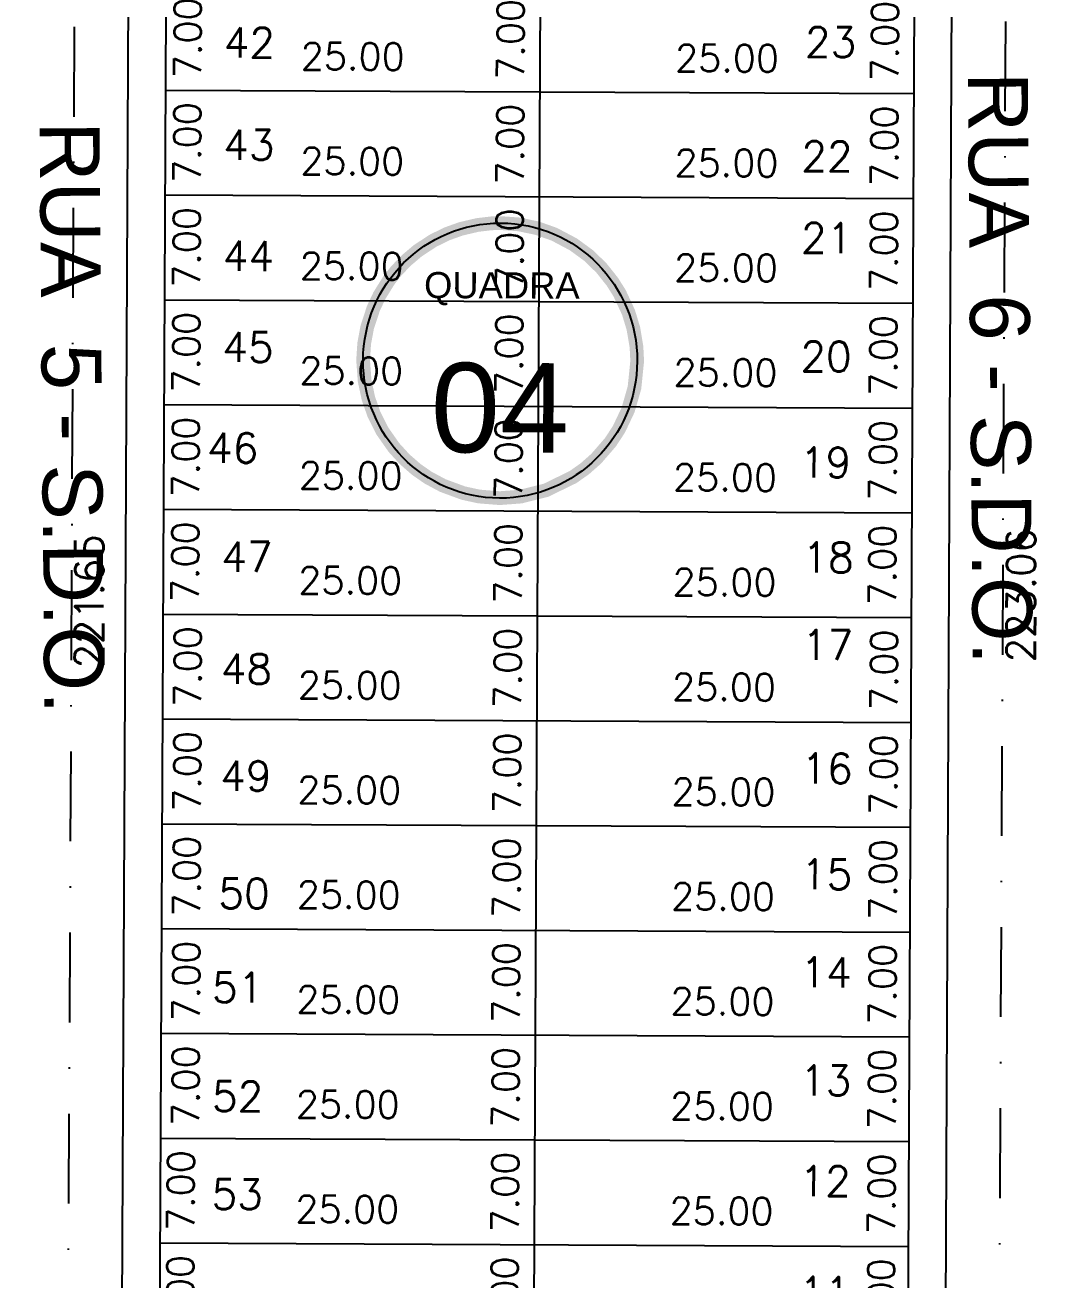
# Model space of a CAD drawing. Header units: millimetres. Extents: x -4430026 to 4783824, y 584 to 9593110.
# Drawn here: x 1871.9 to 1940, y 1789.2 to 1873.1 of the extents above; entities that cross this region are included whole.
import ezdxf
from ezdxf.enums import TextEntityAlignment as Align

# ---------------------------------------------------------------- set-up
doc = ezdxf.new("R2010")
doc.units = ezdxf.units.MM
doc.linetypes.add('DASHDOT', pattern=[1, 0.5, -0.25, 0, -0.25])
doc.linetypes.add('HIDDEN2', pattern=[0.1875, 0.125, -0.0625])
for name, color, linetype in [('Calçada', 1, 'Continuous'), ('Cota', 8, 'Continuous'), ('COTAS', 8, 'Continuous'), ('Lotes', 2, 'Continuous'), ('Nomes de Ruas', 3, 'Continuous'), ('Numero de lotes', 5, 'Continuous'), ('númeraçãoquadras', 4, 'Continuous'), ('Projeção', 8, 'HIDDEN2'), ('QUADRA', 4, 'Continuous')]:
    doc.layers.add(name, color=color, linetype=linetype)
doc.styles.add('arcad1', font='romans.shx')
doc.styles.add('ARIAL', font='arial.ttf', dxfattribs={"height": 0.25})
doc.styles.add('ROMANS', font='romans.shx')
doc.styles.add('STYLE1', font='sanss___.ttf')
doc.dimstyles.new('BOLA100', dxfattribs={"dimscale": 0, "dimtxt": 1.9, "dimasz": 0.18, "dimexe": 0.18, "dimexo": 0.063, "dimgap": 0, "dimtad": 1, "dimzin": 4, "dimdsep": 46, "dimtxsty": 'ROMANS', "dimcen": 0.09, "dimse1": 1, "dimse2": 1, "dimsd1": 1, "dimsd2": 1, "dimclrt": 256, "dimaunit": 1, "dimadec": 4, "dimazin": 0, "dimtfac": 1.2, "dimtix": 1, "dimtmove": 2, "dimatfit": 3, "dimfxl": 1, "dimtvp": 2, "dimtolj": 1, "dimtzin": 4, "dimarcsym": 0})
doc.dimstyles.get("Standard").update_dxf_attribs({"dimtxt": 0.18, "dimasz": 0.18, "dimexe": 0.18, "dimexo": 0.0625, "dimgap": 0.09, "dimtad": 0, "dimtih": 1, "dimtoh": 1, "dimdec": 4, "dimzin": 0, "dimdsep": 46, "dimtxsty": 'Standard', "dimcen": 0.09, "dimadec": 0, "dimazin": 0, "dimtfac": 1, "dimtdec": 4, "dimtofl": 0, "dimtmove": 0, "dimatfit": 3, "dimfxl": 1, "dimtolj": 1, "dimtzin": 0, "dimarcsym": 0})

# ---------------------------------------------------------------- blocks, each defined once
blk = doc.blocks.new('NUM_quadra')
at = {"color": 6, "const_width": 0.02}
blk.add_lwpolyline([(-0.0134, 0.1996), (-0.034, 0.1971), (-0.0579, 0.1914), (-0.0779, 0.1842), (-0.0981, 0.1743), (-0.1208, 0.1594), (-0.1377, 0.145), (-0.1521, 0.1299), (-0.1625, 0.1166), (-0.1764, 0.0942), (-0.1852, 0.0754), (-0.1941, 0.0483), (-0.1985, 0.0243), (-0.2, 0), (-0.1977, -0.0299), (-0.1921, -0.0556), (-0.1839, -0.0786), (-0.1713, -0.1033), (-0.1546, -0.1269), (-0.1389, -0.1439), (-0.1219, -0.1586), (-0.1046, -0.1705), (-0.0831, -0.1819), (-0.0531, -0.1928), (-0.0302, -0.1977), (0, -0.2), (0.0309, -0.1976), (0.0677, -0.1882), (0.1069, -0.169), (0.124, -0.1569), (0.1407, -0.1421), (0.1614, -0.1181), (0.1737, -0.0992), (0.187, -0.071), (0.1962, -0.0386), (0.2, 0), (0.1989, 0.0205), (0.1943, 0.0473), (0.1871, 0.0707), (0.1741, 0.0984), (0.1635, 0.1151), (0.1472, 0.1354), (0.1285, 0.1533), (0.1063, 0.1694), (0.0782, 0.1841), (0.0533, 0.1928), (0.0267, 0.1982), (0, 0.2)], close=True, dxfattribs=at)
blk.add_circle((0, 0), 0.2)
at = {"color": 3, "insert": (-0.1114, 0.1285), "char_height": 0.038, "width": 0.2663, "attachment_point": 1, "style": 'STYLE1'}
blk.add_mtext('\\fArial|b0|i0|c0|p34;QUADRA', dxfattribs=at)
at = {"color": 3, "style": 'STYLE1'}
blk.add_attdef('00', text='', height=0.13, dxfattribs=at).set_placement((0, -0.1335), align=Align.CENTER)
blk = doc.blocks.new('*D14731')
at = {"layer": 'DEFPOINTS', "color": 0}
for p in [(1881.264, 1872.389), (1906.263, 1872.271), (1906.24, 1867.298)]:
    blk.add_point(p, dxfattribs=at)
at = {"layer": 'Cota', "color": 41, "insert": (1893.757, 1870.958), "char_height": 1.8, "attachment_point": 5, "rotation": 359.72858, "style": 'ROMANS'}
blk.add_mtext('\\A1;25.00', dxfattribs=at)
blk = doc.blocks.new('*D14732')
at = {"layer": 'DEFPOINTS', "color": 0}
for p in [(1906.263, 1872.271), (1931.263, 1872.153), (1931.24, 1867.18)]:
    blk.add_point(p, dxfattribs=at)
at = {"layer": 'Cota', "color": 41, "insert": (1918.757, 1870.839), "char_height": 1.8, "attachment_point": 5, "rotation": 359.72858, "style": 'ROMANS'}
blk.add_mtext('\\A1;25.00', dxfattribs=at)
blk = doc.blocks.new('*D14733')
at = {"layer": 'DEFPOINTS', "color": 0}
for p in [(1881.231, 1865.39), (1906.23, 1865.271), (1906.207, 1860.298)]:
    blk.add_point(p, dxfattribs=at)
at = {"layer": 'Cota', "color": 41, "insert": (1893.724, 1863.958), "char_height": 1.8, "attachment_point": 5, "rotation": 359.72858, "style": 'ROMANS'}
blk.add_mtext('\\A1;25.00', dxfattribs=at)
blk = doc.blocks.new('*D14734')
at = {"layer": 'DEFPOINTS', "color": 0}
for p in [(1906.23, 1865.271), (1931.23, 1865.153), (1931.206, 1860.18)]:
    blk.add_point(p, dxfattribs=at)
at = {"layer": 'Cota', "color": 41, "insert": (1918.724, 1863.839), "char_height": 1.8, "attachment_point": 5, "rotation": 359.72858, "style": 'ROMANS'}
blk.add_mtext('\\A1;25.00', dxfattribs=at)
blk = doc.blocks.new('*D14735')
at = {"layer": 'DEFPOINTS', "color": 0}
for p in [(1881.197, 1858.39), (1906.197, 1858.271), (1906.174, 1853.299)]:
    blk.add_point(p, dxfattribs=at)
at = {"layer": 'Cota', "color": 41, "insert": (1893.691, 1856.958), "char_height": 1.8, "attachment_point": 5, "rotation": 359.72858, "style": 'ROMANS'}
blk.add_mtext('\\A1;25.00', dxfattribs=at)
blk = doc.blocks.new('*D14736')
at = {"layer": 'DEFPOINTS', "color": 0}
for p in [(1906.197, 1858.271), (1931.197, 1858.153), (1931.173, 1853.18)]:
    blk.add_point(p, dxfattribs=at)
at = {"layer": 'Cota', "color": 41, "insert": (1918.691, 1856.839), "char_height": 1.8, "attachment_point": 5, "rotation": 359.72858, "style": 'ROMANS'}
blk.add_mtext('\\A1;25.00', dxfattribs=at)
blk = doc.blocks.new('*D14737')
at = {"layer": 'DEFPOINTS', "color": 0}
for p in [(1881.164, 1851.39), (1906.164, 1851.271), (1906.14, 1846.299)]:
    blk.add_point(p, dxfattribs=at)
at = {"layer": 'Cota', "color": 41, "insert": (1893.658, 1849.958), "char_height": 1.8, "attachment_point": 5, "rotation": 359.72858, "style": 'ROMANS'}
blk.add_mtext('\\A1;25.00', dxfattribs=at)
blk = doc.blocks.new('*D14738')
at = {"layer": 'DEFPOINTS', "color": 0}
for p in [(1906.164, 1851.271), (1931.164, 1851.153), (1931.14, 1846.18)]:
    blk.add_point(p, dxfattribs=at)
at = {"layer": 'Cota', "color": 41, "insert": (1918.657, 1849.839), "char_height": 1.8, "attachment_point": 5, "rotation": 359.72858, "style": 'ROMANS'}
blk.add_mtext('\\A1;25.00', dxfattribs=at)
blk = doc.blocks.new('*D14739')
at = {"layer": 'DEFPOINTS', "color": 0}
for p in [(1881.131, 1844.39), (1906.131, 1844.271), (1906.107, 1839.299)]:
    blk.add_point(p, dxfattribs=at)
at = {"layer": 'Cota', "color": 41, "insert": (1893.624, 1842.958), "char_height": 1.8, "attachment_point": 5, "rotation": 359.72858, "style": 'ROMANS'}
blk.add_mtext('\\A1;25.00', dxfattribs=at)
blk = doc.blocks.new('*D14740')
at = {"layer": 'DEFPOINTS', "color": 0}
for p in [(1906.131, 1844.271), (1931.131, 1844.153), (1931.107, 1839.18)]:
    blk.add_point(p, dxfattribs=at)
at = {"layer": 'Cota', "color": 41, "insert": (1918.624, 1842.839), "char_height": 1.8, "attachment_point": 5, "rotation": 359.72858, "style": 'ROMANS'}
blk.add_mtext('\\A1;25.00', dxfattribs=at)
blk = doc.blocks.new('*D14741')
at = {"layer": 'DEFPOINTS', "color": 0}
for p in [(1881.098, 1837.39), (1906.098, 1837.271), (1906.074, 1832.299)]:
    blk.add_point(p, dxfattribs=at)
at = {"layer": 'Cota', "color": 41, "insert": (1893.591, 1835.958), "char_height": 1.8, "attachment_point": 5, "rotation": 359.72858, "style": 'ROMANS'}
blk.add_mtext('\\A1;25.00', dxfattribs=at)
blk = doc.blocks.new('*D14742')
at = {"layer": 'DEFPOINTS', "color": 0}
for p in [(1906.098, 1837.271), (1931.097, 1837.153), (1931.074, 1832.18)]:
    blk.add_point(p, dxfattribs=at)
at = {"layer": 'Cota', "color": 41, "insert": (1918.591, 1835.839), "char_height": 1.8, "attachment_point": 5, "rotation": 359.72858, "style": 'ROMANS'}
blk.add_mtext('\\A1;25.00', dxfattribs=at)
blk = doc.blocks.new('*D14743')
at = {"layer": 'DEFPOINTS', "color": 0}
for p in [(1881.065, 1830.39), (1906.065, 1830.271), (1906.041, 1825.299)]:
    blk.add_point(p, dxfattribs=at)
at = {"layer": 'Cota', "color": 41, "insert": (1893.558, 1828.958), "char_height": 1.8, "attachment_point": 5, "rotation": 359.72858, "style": 'ROMANS'}
blk.add_mtext('\\A1;25.00', dxfattribs=at)
blk = doc.blocks.new('*D14744')
at = {"layer": 'DEFPOINTS', "color": 0}
for p in [(1906.065, 1830.271), (1931.064, 1830.153), (1931.041, 1825.18)]:
    blk.add_point(p, dxfattribs=at)
at = {"layer": 'Cota', "color": 41, "insert": (1918.558, 1828.84), "char_height": 1.8, "attachment_point": 5, "rotation": 359.72858, "style": 'ROMANS'}
blk.add_mtext('\\A1;25.00', dxfattribs=at)
blk = doc.blocks.new('*D10892')
at = {"layer": 'DEFPOINTS', "color": 0}
for p in [(1881.032, 1823.39), (1906.031, 1823.272), (1906.008, 1818.299)]:
    blk.add_point(p, dxfattribs=at)
at = {"layer": 'Cota', "color": 41, "insert": (1893.525, 1821.958), "char_height": 1.8, "attachment_point": 5, "rotation": 359.72858, "style": 'ROMANS'}
blk.add_mtext('\\A1;25.00', dxfattribs=at)
blk = doc.blocks.new('*D10893')
at = {"layer": 'DEFPOINTS', "color": 0}
for p in [(1906.031, 1823.272), (1931.031, 1823.153), (1931.008, 1818.18)]:
    blk.add_point(p, dxfattribs=at)
at = {"layer": 'Cota', "color": 41, "insert": (1918.525, 1821.84), "char_height": 1.8, "attachment_point": 5, "rotation": 359.72858, "style": 'ROMANS'}
blk.add_mtext('\\A1;25.00', dxfattribs=at)
blk = doc.blocks.new('*D10894')
at = {"layer": 'DEFPOINTS', "color": 0}
for p in [(1880.998, 1816.39), (1905.998, 1816.272), (1905.975, 1811.299)]:
    blk.add_point(p, dxfattribs=at)
at = {"layer": 'Cota', "color": 41, "insert": (1893.492, 1814.958), "char_height": 1.8, "attachment_point": 5, "rotation": 359.72858, "style": 'ROMANS'}
blk.add_mtext('\\A1;25.00', dxfattribs=at)
blk = doc.blocks.new('*D10895')
at = {"layer": 'DEFPOINTS', "color": 0}
for p in [(1905.998, 1816.272), (1930.998, 1816.153), (1930.974, 1811.181)]:
    blk.add_point(p, dxfattribs=at)
at = {"layer": 'Cota', "color": 41, "insert": (1918.492, 1814.84), "char_height": 1.8, "attachment_point": 5, "rotation": 359.72858, "style": 'ROMANS'}
blk.add_mtext('\\A1;25.00', dxfattribs=at)
blk = doc.blocks.new('*D10896')
at = {"layer": 'DEFPOINTS', "color": 0}
for p in [(1880.965, 1809.39), (1905.965, 1809.272), (1905.941, 1804.299)]:
    blk.add_point(p, dxfattribs=at)
at = {"layer": 'Cota', "color": 41, "insert": (1893.459, 1807.958), "char_height": 1.8, "attachment_point": 5, "rotation": 359.72858, "style": 'ROMANS'}
blk.add_mtext('\\A1;25.00', dxfattribs=at)
blk = doc.blocks.new('*D10897')
at = {"layer": 'DEFPOINTS', "color": 0}
for p in [(1905.965, 1809.272), (1930.965, 1809.153), (1930.941, 1804.181)]:
    blk.add_point(p, dxfattribs=at)
at = {"layer": 'Cota', "color": 41, "insert": (1918.458, 1807.84), "char_height": 1.8, "attachment_point": 5, "rotation": 359.72858, "style": 'ROMANS'}
blk.add_mtext('\\A1;25.00', dxfattribs=at)
blk = doc.blocks.new('*D10898')
at = {"layer": 'DEFPOINTS', "color": 0}
for p in [(1880.932, 1802.39), (1905.932, 1802.272), (1905.908, 1797.299)]:
    blk.add_point(p, dxfattribs=at)
at = {"layer": 'Cota', "color": 41, "insert": (1893.426, 1800.958), "char_height": 1.8, "attachment_point": 5, "rotation": 359.72858, "style": 'ROMANS'}
blk.add_mtext('\\A1;25.00', dxfattribs=at)
blk = doc.blocks.new('*D10899')
at = {"layer": 'DEFPOINTS', "color": 0}
for p in [(1905.932, 1802.272), (1930.932, 1802.153), (1930.908, 1797.181)]:
    blk.add_point(p, dxfattribs=at)
at = {"layer": 'Cota', "color": 41, "insert": (1918.425, 1800.84), "char_height": 1.8, "attachment_point": 5, "rotation": 359.72858, "style": 'ROMANS'}
blk.add_mtext('\\A1;25.00', dxfattribs=at)
blk = doc.blocks.new('*D10900')
at = {"layer": 'DEFPOINTS', "color": 0}
for p in [(1880.899, 1795.39), (1905.899, 1795.272), (1905.875, 1790.299)]:
    blk.add_point(p, dxfattribs=at)
at = {"layer": 'Cota', "color": 41, "insert": (1893.392, 1793.958), "char_height": 1.8, "attachment_point": 5, "rotation": 359.72858, "style": 'ROMANS'}
blk.add_mtext('\\A1;25.00', dxfattribs=at)
blk = doc.blocks.new('*D10901')
at = {"layer": 'DEFPOINTS', "color": 0}
for p in [(1905.899, 1795.272), (1930.898, 1795.153), (1930.875, 1790.181)]:
    blk.add_point(p, dxfattribs=at)
at = {"layer": 'Cota', "color": 41, "insert": (1918.392, 1793.84), "char_height": 1.8, "attachment_point": 5, "rotation": 359.72858, "style": 'ROMANS'}
blk.add_mtext('\\A1;25.00', dxfattribs=at)
blk = doc.blocks.new('*D10908')
at = {"layer": 'DEFPOINTS', "color": 0}
for p in [(1905.881, 1791.593), (1907.518, 1791.585), (1905.848, 1784.593)]:
    blk.add_point(p, dxfattribs=at)
at = {"layer": 'Cota', "color": 41, "insert": (1903.901, 1788.102), "char_height": 1.8, "attachment_point": 5, "rotation": 89.72858, "style": 'ROMANS'}
blk.add_mtext('\\A1;7.00', dxfattribs=at)
blk = doc.blocks.new('*D10909')
at = {"layer": 'DEFPOINTS', "color": 0}
for p in [(1905.914, 1798.593), (1907.551, 1798.585), (1905.881, 1791.593)]:
    blk.add_point(p, dxfattribs=at)
at = {"layer": 'Cota', "color": 41, "insert": (1903.935, 1795.102), "char_height": 1.8, "attachment_point": 5, "rotation": 89.72858, "style": 'ROMANS'}
blk.add_mtext('\\A1;7.00', dxfattribs=at)
blk = doc.blocks.new('*D10910')
at = {"layer": 'DEFPOINTS', "color": 0}
for p in [(1906.113, 1840.593), (1907.75, 1840.585), (1906.08, 1833.593)]:
    blk.add_point(p, dxfattribs=at)
at = {"layer": 'Cota', "color": 41, "insert": (1904.134, 1837.102), "char_height": 1.8, "attachment_point": 5, "rotation": 89.72858, "style": 'ROMANS'}
blk.add_mtext('\\A1;7.00', dxfattribs=at)
blk = doc.blocks.new('*D10911')
at = {"layer": 'DEFPOINTS', "color": 0}
for p in [(1906.147, 1847.592), (1907.783, 1847.585), (1906.113, 1840.593)]:
    blk.add_point(p, dxfattribs=at)
at = {"layer": 'Cota', "color": 41, "insert": (1904.167, 1844.102), "char_height": 1.8, "attachment_point": 5, "rotation": 89.72858, "style": 'ROMANS'}
blk.add_mtext('\\A1;7.00', dxfattribs=at)
blk = doc.blocks.new('*D10912')
at = {"layer": 'DEFPOINTS', "color": 0}
for p in [(1906.18, 1854.592), (1907.816, 1854.585), (1906.147, 1847.592)]:
    blk.add_point(p, dxfattribs=at)
at = {"layer": 'Cota', "color": 41, "insert": (1904.2, 1851.102), "char_height": 1.8, "attachment_point": 5, "rotation": 89.72858, "style": 'ROMANS'}
blk.add_mtext('\\A1;7.00', dxfattribs=at)
blk = doc.blocks.new('*D10913')
at = {"layer": 'DEFPOINTS', "color": 0}
for p in [(1906.213, 1861.592), (1907.85, 1861.585), (1906.18, 1854.592)]:
    blk.add_point(p, dxfattribs=at)
at = {"layer": 'Cota', "color": 41, "insert": (1904.233, 1858.102), "char_height": 1.8, "attachment_point": 5, "rotation": 89.72858, "style": 'ROMANS'}
blk.add_mtext('\\A1;7.00', dxfattribs=at)
blk = doc.blocks.new('*D10914')
at = {"layer": 'DEFPOINTS', "color": 0}
for p in [(1906.246, 1868.592), (1907.883, 1868.584), (1906.213, 1861.592)]:
    blk.add_point(p, dxfattribs=at)
at = {"layer": 'Cota', "color": 41, "insert": (1904.266, 1865.102), "char_height": 1.8, "attachment_point": 5, "rotation": 89.72858, "style": 'ROMANS'}
blk.add_mtext('\\A1;7.00', dxfattribs=at)
blk = doc.blocks.new('*D14074')
at = {"layer": 'DEFPOINTS', "color": 0, "linetype": 'ByBlock'}
for p in [(1875.51, 1945.387), (1877.624, 1945.377), (1874.46, 1723.744)]:
    blk.add_point(p, dxfattribs=at)
at = {"layer": 'COTAS', "linetype": 'ByBlock', "insert": (1876.149, 1834.56), "char_height": 1.9, "attachment_point": 5, "rotation": 89.72858, "style": 'ROMANS'}
blk.add_mtext('\\A1;221.65', dxfattribs=at)
blk = doc.blocks.new('*D14075')
at = {"layer": 'DEFPOINTS', "color": 0, "linetype": 'ByBlock'}
for p in [(1937.715, 1946.503), (1936.659, 1723.449), (1938.809, 1723.439)]:
    blk.add_point(p, dxfattribs=at)
at = {"layer": 'COTAS', "linetype": 'ByBlock', "insert": (1938.388, 1834.97), "char_height": 1.9, "attachment_point": 5, "rotation": 89.72858, "style": 'ROMANS'}
blk.add_mtext('\\A1;223.06', dxfattribs=at)
blk = doc.blocks.new('*D14231')
at = {"layer": 'DEFPOINTS', "color": 0, "linetype": 'ByBlock'}
for p in [(1937.715, 1946.503), (1935.915, 1571.068), (1931.269, 1569.569), (1935.917, 1566.877), (1935.621, 1504.301)]:
    blk.add_point(p, dxfattribs=at)
at = {"layer": 'COTAS', "linetype": 'ByBlock', "insert": (1929.415, 1566.891), "char_height": 1.9, "attachment_point": 5, "rotation": 89.87901, "style": 'ROMANS'}
blk.add_mtext('\\A1;179°41\'57"', dxfattribs=at)
blk = doc.blocks.new('*D14349')
at = {"layer": 'DEFPOINTS', "color": 0, "linetype": 'ByBlock'}
for p in [(1959.911, 1843.363, 297.901), (1960.03, 1841.227), (1534.796, 1819.603)]:
    blk.add_point(p, dxfattribs=at)
at = {"layer": 'COTAS', "linetype": 'ByBlock', "insert": (1573.92, 1823.277), "char_height": 1.9, "attachment_point": 5, "rotation": 3.19891, "style": 'ROMANS'}
blk.add_mtext('\\A1;R425.55', dxfattribs=at)
blk = doc.blocks.new('*D14352')
at = {"layer": 'DEFPOINTS', "color": 0, "linetype": 'ByBlock'}
for p in [(1673.107, 1937.429), (1919.368, 1867.265), (1917.581, 1860.992)]:
    blk.add_point(p, dxfattribs=at)
at = {"layer": 'COTAS', "linetype": 'ByBlock', "insert": (1690.559, 1929.905), "char_height": 1.9, "attachment_point": 5, "rotation": 344.09698, "style": 'ROMANS'}
blk.add_mtext('\\A1;R256.05', dxfattribs=at)
blk = doc.blocks.new('*D13868')
at = {"layer": 'DEFPOINTS', "color": 0}
for p in [(1884.214, 1791.696), (1885.851, 1791.688), (1884.181, 1784.696)]:
    blk.add_point(p, dxfattribs=at)
at = {"layer": 'Cota', "color": 41, "insert": (1882.234, 1788.205), "char_height": 1.8, "attachment_point": 5, "rotation": 89.72858, "style": 'ROMANS'}
blk.add_mtext('\\A1;7.00', dxfattribs=at)
blk = doc.blocks.new('*D13869')
at = {"layer": 'DEFPOINTS', "color": 0}
for p in [(1884.247, 1798.696), (1885.884, 1798.688), (1884.214, 1791.696)]:
    blk.add_point(p, dxfattribs=at)
at = {"layer": 'Cota', "color": 41, "insert": (1882.268, 1795.205), "char_height": 1.8, "attachment_point": 5, "rotation": 89.72858, "style": 'ROMANS'}
blk.add_mtext('\\A1;7.00', dxfattribs=at)
blk = doc.blocks.new('*D13870')
at = {"layer": 'DEFPOINTS', "color": 0}
for p in [(1931.023, 1791.474), (1932.66, 1791.466), (1930.99, 1784.474)]:
    blk.add_point(p, dxfattribs=at)
at = {"layer": 'Cota', "color": 41, "insert": (1929.043, 1787.983), "char_height": 1.8, "attachment_point": 5, "rotation": 89.72858, "style": 'ROMANS'}
blk.add_mtext('\\A1;7.00', dxfattribs=at)
blk = doc.blocks.new('*D13873')
at = {"layer": 'DEFPOINTS', "color": 0}
for p in [(1931.056, 1798.474), (1932.693, 1798.466), (1931.023, 1791.474)]:
    blk.add_point(p, dxfattribs=at)
at = {"layer": 'Cota', "color": 41, "insert": (1929.077, 1794.983), "char_height": 1.8, "attachment_point": 5, "rotation": 89.72858, "style": 'ROMANS'}
blk.add_mtext('\\A1;7.00', dxfattribs=at)
blk = doc.blocks.new('*D13877')
at = {"layer": 'DEFPOINTS', "color": 0}
for p in [(1906.047, 1826.593), (1907.684, 1826.585), (1906.014, 1819.593)]:
    blk.add_point(p, dxfattribs=at)
at = {"layer": 'Cota', "color": 41, "insert": (1904.067, 1823.102), "char_height": 1.8, "attachment_point": 5, "rotation": 89.72858, "style": 'ROMANS'}
blk.add_mtext('\\A1;7.00', dxfattribs=at)
blk = doc.blocks.new('*D13878')
at = {"layer": 'DEFPOINTS', "color": 0}
for p in [(1905.948, 1805.593), (1907.584, 1805.585), (1905.914, 1798.593)]:
    blk.add_point(p, dxfattribs=at)
at = {"layer": 'Cota', "color": 41, "insert": (1903.968, 1802.102), "char_height": 1.8, "attachment_point": 5, "rotation": 89.72858, "style": 'ROMANS'}
blk.add_mtext('\\A1;7.00', dxfattribs=at)
blk = doc.blocks.new('*D13879')
at = {"layer": 'DEFPOINTS', "color": 0}
for p in [(1905.981, 1812.593), (1907.618, 1812.585), (1905.948, 1805.593)]:
    blk.add_point(p, dxfattribs=at)
at = {"layer": 'Cota', "color": 41, "insert": (1904.001, 1809.102), "char_height": 1.8, "attachment_point": 5, "rotation": 89.72858, "style": 'ROMANS'}
blk.add_mtext('\\A1;7.00', dxfattribs=at)
blk = doc.blocks.new('*D13880')
at = {"layer": 'DEFPOINTS', "color": 0}
for p in [(1906.014, 1819.593), (1907.651, 1819.585), (1905.981, 1812.593)]:
    blk.add_point(p, dxfattribs=at)
at = {"layer": 'Cota', "color": 41, "insert": (1904.034, 1816.102), "char_height": 1.8, "attachment_point": 5, "rotation": 89.72858, "style": 'ROMANS'}
blk.add_mtext('\\A1;7.00', dxfattribs=at)
blk = doc.blocks.new('*D13881')
at = {"layer": 'DEFPOINTS', "color": 0}
for p in [(1906.08, 1833.593), (1907.717, 1833.585), (1906.047, 1826.593)]:
    blk.add_point(p, dxfattribs=at)
at = {"layer": 'Cota', "color": 41, "insert": (1904.1, 1830.102), "char_height": 1.8, "attachment_point": 5, "rotation": 89.72858, "style": 'ROMANS'}
blk.add_mtext('\\A1;7.00', dxfattribs=at)
blk = doc.blocks.new('*D13882')
at = {"layer": 'DEFPOINTS', "color": 0}
for p in [(1884.609, 1812.694), (1886.246, 1812.686), (1884.576, 1805.694)]:
    blk.add_point(p, dxfattribs=at)
at = {"layer": 'Cota', "color": 41, "insert": (1882.63, 1809.203), "char_height": 1.8, "attachment_point": 5, "rotation": 89.72858, "style": 'ROMANS'}
blk.add_mtext('\\A1;7.00', dxfattribs=at)
blk = doc.blocks.new('*D13883')
at = {"layer": 'DEFPOINTS', "color": 0}
for p in [(1884.576, 1805.694), (1886.213, 1805.686), (1884.543, 1798.694)]:
    blk.add_point(p, dxfattribs=at)
at = {"layer": 'Cota', "color": 41, "insert": (1882.596, 1802.204), "char_height": 1.8, "attachment_point": 5, "rotation": 89.72858, "style": 'ROMANS'}
blk.add_mtext('\\A1;7.00', dxfattribs=at)
blk = doc.blocks.new('*D13884')
at = {"layer": 'DEFPOINTS', "color": 0}
for p in [(1884.676, 1826.694), (1886.312, 1826.686), (1884.643, 1819.694)]:
    blk.add_point(p, dxfattribs=at)
at = {"layer": 'Cota', "color": 41, "insert": (1882.696, 1823.203), "char_height": 1.8, "attachment_point": 5, "rotation": 89.72858, "style": 'ROMANS'}
blk.add_mtext('\\A1;7.00', dxfattribs=at)
blk = doc.blocks.new('*D13885')
at = {"layer": 'DEFPOINTS', "color": 0}
for p in [(1884.643, 1819.694), (1886.279, 1819.686), (1884.609, 1812.694)]:
    blk.add_point(p, dxfattribs=at)
at = {"layer": 'Cota', "color": 41, "insert": (1882.663, 1816.203), "char_height": 1.8, "attachment_point": 5, "rotation": 89.72858, "style": 'ROMANS'}
blk.add_mtext('\\A1;7.00', dxfattribs=at)
blk = doc.blocks.new('*D13886')
at = {"layer": 'DEFPOINTS', "color": 0}
for p in [(1931.09, 1805.474), (1932.726, 1805.466), (1931.056, 1798.474)]:
    blk.add_point(p, dxfattribs=at)
at = {"layer": 'Cota', "color": 41, "insert": (1929.11, 1801.983), "char_height": 1.8, "attachment_point": 5, "rotation": 89.72858, "style": 'ROMANS'}
blk.add_mtext('\\A1;7.00', dxfattribs=at)
blk = doc.blocks.new('*D13887')
at = {"layer": 'DEFPOINTS', "color": 0}
for p in [(1884.709, 1833.694), (1886.346, 1833.686), (1884.676, 1826.694)]:
    blk.add_point(p, dxfattribs=at)
at = {"layer": 'Cota', "color": 41, "insert": (1882.729, 1830.203), "char_height": 1.8, "attachment_point": 5, "rotation": 89.72858, "style": 'ROMANS'}
blk.add_mtext('\\A1;7.00', dxfattribs=at)
blk = doc.blocks.new('*D13888')
at = {"layer": 'DEFPOINTS', "color": 0}
for p in [(1931.123, 1812.474), (1932.759, 1812.466), (1931.09, 1805.474)]:
    blk.add_point(p, dxfattribs=at)
at = {"layer": 'Cota', "color": 41, "insert": (1929.143, 1808.983), "char_height": 1.8, "attachment_point": 5, "rotation": 89.72858, "style": 'ROMANS'}
blk.add_mtext('\\A1;7.00', dxfattribs=at)
blk = doc.blocks.new('*D13889')
at = {"layer": 'DEFPOINTS', "color": 0}
for p in [(1931.156, 1819.474), (1932.793, 1819.466), (1931.123, 1812.474)]:
    blk.add_point(p, dxfattribs=at)
at = {"layer": 'Cota', "color": 41, "insert": (1929.176, 1815.983), "char_height": 1.8, "attachment_point": 5, "rotation": 89.72858, "style": 'ROMANS'}
blk.add_mtext('\\A1;7.00', dxfattribs=at)
blk = doc.blocks.new('*D13890')
at = {"layer": 'DEFPOINTS', "color": 0}
for p in [(1931.189, 1826.474), (1932.826, 1826.466), (1931.156, 1819.474)]:
    blk.add_point(p, dxfattribs=at)
at = {"layer": 'Cota', "color": 41, "insert": (1929.209, 1822.983), "char_height": 1.8, "attachment_point": 5, "rotation": 89.72858, "style": 'ROMANS'}
blk.add_mtext('\\A1;7.00', dxfattribs=at)
blk = doc.blocks.new('*D13891')
at = {"layer": 'DEFPOINTS', "color": 0}
for p in [(1931.222, 1833.474), (1932.859, 1833.466), (1931.189, 1826.474)]:
    blk.add_point(p, dxfattribs=at)
at = {"layer": 'Cota', "color": 41, "insert": (1929.242, 1829.983), "char_height": 1.8, "attachment_point": 5, "rotation": 89.72858, "style": 'ROMANS'}
blk.add_mtext('\\A1;7.00', dxfattribs=at)
blk = doc.blocks.new('*D13892')
at = {"layer": 'DEFPOINTS', "color": 0}
for p in [(1884.543, 1840.695), (1886.18, 1840.687), (1884.51, 1833.695)]:
    blk.add_point(p, dxfattribs=at)
at = {"layer": 'Cota', "color": 41, "insert": (1882.563, 1837.204), "char_height": 1.8, "attachment_point": 5, "rotation": 89.72858, "style": 'ROMANS'}
blk.add_mtext('\\A1;7.00', dxfattribs=at)
blk = doc.blocks.new('*D13893')
at = {"layer": 'DEFPOINTS', "color": 0}
for p in [(1884.576, 1847.695), (1886.213, 1847.687), (1884.543, 1840.695)]:
    blk.add_point(p, dxfattribs=at)
at = {"layer": 'Cota', "color": 41, "insert": (1882.597, 1844.204), "char_height": 1.8, "attachment_point": 5, "rotation": 89.72858, "style": 'ROMANS'}
blk.add_mtext('\\A1;7.00', dxfattribs=at)
blk = doc.blocks.new('*D13894')
at = {"layer": 'DEFPOINTS', "color": 0}
for p in [(1884.61, 1854.695), (1886.246, 1854.687), (1884.576, 1847.695)]:
    blk.add_point(p, dxfattribs=at)
at = {"layer": 'Cota', "color": 41, "insert": (1882.63, 1851.204), "char_height": 1.8, "attachment_point": 5, "rotation": 89.72858, "style": 'ROMANS'}
blk.add_mtext('\\A1;7.00', dxfattribs=at)
blk = doc.blocks.new('*D13895')
at = {"layer": 'DEFPOINTS', "color": 0}
for p in [(1884.643, 1861.695), (1886.279, 1861.687), (1884.61, 1854.695)]:
    blk.add_point(p, dxfattribs=at)
at = {"layer": 'Cota', "color": 41, "insert": (1882.663, 1858.204), "char_height": 1.8, "attachment_point": 5, "rotation": 89.72858, "style": 'ROMANS'}
blk.add_mtext('\\A1;7.00', dxfattribs=at)
blk = doc.blocks.new('*D13896')
at = {"layer": 'DEFPOINTS', "color": 0}
for p in [(1884.676, 1868.694), (1886.313, 1868.687), (1884.643, 1861.695)]:
    blk.add_point(p, dxfattribs=at)
at = {"layer": 'Cota', "color": 41, "insert": (1882.696, 1865.204), "char_height": 1.8, "attachment_point": 5, "rotation": 89.72858, "style": 'ROMANS'}
blk.add_mtext('\\A1;7.00', dxfattribs=at)
blk = doc.blocks.new('*D13897')
at = {"layer": 'DEFPOINTS', "color": 0}
for p in [(1931.113, 1840.474), (1932.75, 1840.466), (1931.08, 1833.474)]:
    blk.add_point(p, dxfattribs=at)
at = {"layer": 'Cota', "color": 41, "insert": (1929.133, 1836.983), "char_height": 1.8, "attachment_point": 5, "rotation": 89.72858, "style": 'ROMANS'}
blk.add_mtext('\\A1;7.00', dxfattribs=at)
blk = doc.blocks.new('*D13898')
at = {"layer": 'DEFPOINTS', "color": 0}
for p in [(1931.146, 1847.474), (1932.783, 1847.466), (1931.113, 1840.474)]:
    blk.add_point(p, dxfattribs=at)
at = {"layer": 'Cota', "color": 41, "insert": (1929.166, 1843.983), "char_height": 1.8, "attachment_point": 5, "rotation": 89.72858, "style": 'ROMANS'}
blk.add_mtext('\\A1;7.00', dxfattribs=at)
blk = doc.blocks.new('*D13899')
at = {"layer": 'DEFPOINTS', "color": 0}
for p in [(1931.179, 1854.474), (1932.816, 1854.466), (1931.146, 1847.474)]:
    blk.add_point(p, dxfattribs=at)
at = {"layer": 'Cota', "color": 41, "insert": (1929.2, 1850.983), "char_height": 1.8, "attachment_point": 5, "rotation": 89.72858, "style": 'ROMANS'}
blk.add_mtext('\\A1;7.00', dxfattribs=at)
blk = doc.blocks.new('*D13900')
at = {"layer": 'DEFPOINTS', "color": 0}
for p in [(1931.213, 1861.474), (1932.849, 1861.466), (1931.179, 1854.474)]:
    blk.add_point(p, dxfattribs=at)
at = {"layer": 'Cota', "color": 41, "insert": (1929.233, 1857.983), "char_height": 1.8, "attachment_point": 5, "rotation": 89.72858, "style": 'ROMANS'}
blk.add_mtext('\\A1;7.00', dxfattribs=at)
blk = doc.blocks.new('*D13901')
at = {"layer": 'DEFPOINTS', "color": 0}
for p in [(1931.246, 1868.474), (1932.883, 1868.466), (1931.213, 1861.474)]:
    blk.add_point(p, dxfattribs=at)
at = {"layer": 'Cota', "color": 41, "insert": (1929.266, 1864.983), "char_height": 1.8, "attachment_point": 5, "rotation": 89.72858, "style": 'ROMANS'}
blk.add_mtext('\\A1;7.00', dxfattribs=at)
blk = doc.blocks.new('*D13902')
at = {"layer": 'DEFPOINTS', "color": 0}
for p in [(1906.279, 1875.592), (1907.916, 1875.584), (1906.246, 1868.592)]:
    blk.add_point(p, dxfattribs=at)
at = {"layer": 'Cota', "color": 41, "insert": (1904.299, 1872.102), "char_height": 1.8, "attachment_point": 5, "rotation": 89.72858, "style": 'ROMANS'}
blk.add_mtext('\\A1;7.00', dxfattribs=at)
blk = doc.blocks.new('*D13907')
at = {"layer": 'DEFPOINTS', "color": 0}
for p in [(1884.709, 1875.694), (1886.346, 1875.687), (1884.676, 1868.694)]:
    blk.add_point(p, dxfattribs=at)
at = {"layer": 'Cota', "color": 41, "insert": (1882.729, 1872.204), "char_height": 1.8, "attachment_point": 5, "rotation": 89.72858, "style": 'ROMANS'}
blk.add_mtext('\\A1;7.00', dxfattribs=at)
blk = doc.blocks.new('*D13912')
at = {"layer": 'DEFPOINTS', "color": 0}
for p in [(1931.279, 1875.474), (1932.916, 1875.466), (1931.246, 1868.474)]:
    blk.add_point(p, dxfattribs=at)
at = {"layer": 'Cota', "color": 41, "insert": (1929.299, 1871.983), "char_height": 1.8, "attachment_point": 5, "rotation": 89.72858, "style": 'ROMANS'}
blk.add_mtext('\\A1;7.00', dxfattribs=at)
blk = doc.blocks.new('*D8604')
at = {"layer": 'DEFPOINTS', "color": 0, "linetype": 'ByBlock'}
for p in [(1875.51, 1945.387), (1877.624, 1945.377), (1874.46, 1723.744)]:
    blk.add_point(p, dxfattribs=at)
at = {"layer": 'COTAS', "linetype": 'ByBlock', "insert": (1876.149, 1834.56), "char_height": 1.9, "attachment_point": 5, "rotation": 89.72858, "style": 'ROMANS'}
blk.add_mtext('\\A1;221.65', dxfattribs=at)
blk = doc.blocks.new('*D8605')
at = {"layer": 'DEFPOINTS', "color": 0, "linetype": 'ByBlock'}
for p in [(1937.715, 1946.503), (1936.659, 1723.449), (1938.809, 1723.439)]:
    blk.add_point(p, dxfattribs=at)
at = {"layer": 'COTAS', "linetype": 'ByBlock', "insert": (1938.388, 1834.97), "char_height": 1.9, "attachment_point": 5, "rotation": 89.72858, "style": 'ROMANS'}
blk.add_mtext('\\A1;223.06', dxfattribs=at)

msp = doc.modelspace()

# ---------------------------------------------------------------- linework, layer by layer
at = {"layer": 'Calçada'}
for p, q in [((1933.125, 1737.416, 2.439), (1934.069, 1936.7, 2.439)), ((1878.126, 1737.676, 2.439), (1879.065, 1935.985, 2.439))]:
    msp.add_line(p, q, dxfattribs=at)
at = {"layer": 'Lotes'}
for p, q in [((1906.584, 1939.844, 2.439), (1905.609, 1734.046, 2.439)), ((1881.246, 1868.711, 2.439), (1931.246, 1868.474, 2.439)), ((1881.213, 1861.711, 2.439), (1931.213, 1861.474, 2.439)), ((1881.18, 1854.711, 2.439), (1931.179, 1854.474, 2.439)), ((1881.147, 1847.711, 2.439), (1931.146, 1847.474, 2.439)), ((1881.114, 1840.711, 2.439), (1931.113, 1840.474, 2.439)), ((1881.081, 1833.711, 2.439), (1931.08, 1833.474, 2.439)), ((1881.047, 1826.711, 2.439), (1931.047, 1826.474, 2.439)), ((1881.014, 1819.711, 2.439), (1931.014, 1819.474, 2.439)), ((1880.981, 1812.711, 2.439), (1930.98, 1812.474, 2.439)), ((1880.948, 1805.711, 2.439), (1930.947, 1805.475, 2.439)), ((1880.915, 1798.711, 2.439), (1930.914, 1798.475, 2.439)), ((1880.882, 1791.712, 2.439), (1930.881, 1791.475, 2.439))]:
    msp.add_line(p, q, dxfattribs=at)
at = {"layer": 'Projeção', "linetype": 'DASHDOT', "ltscale": 12}
for p, q in [((1935.621, 1504.301, 2.439), (1937.715, 1946.503, 2.439)), ((1873.418, 1503.939, 2.439), (1875.51, 1945.387, 2.439))]:
    msp.add_line(p, q, dxfattribs=at)
at = {"layer": 'QUADRA', "linetype": 'ByBlock', "elevation": 2.439}
msp.add_lwpolyline([(1930.608, 1733.927), (1931.586, 1940.292), (1881.581, 1939.395), (1880.609, 1734.164), (1930.608, 1733.927)], close=True, dxfattribs=at)

# ---------------------------------------------------------------- block references
at = {"layer": 'númeraçãoquadras', "linetype": 'ByBlock', "extrusion": (0.084423, -0.000343131, 0.99643)}
ref = msp.add_blockref('NUM_quadra', (1858.362, -1889.09, 162.503), dxfattribs=dict(at, xscale=45.93175888062505, yscale=45.93175888063583, zscale=45.9317585301845, rotation=270.0385460290153))
ref.add_attrib('00', '04', dxfattribs={"layer": '0', "color": 3, "extrusion": (0.084423, -0.000343131, 0.99643), "height": 5.9711, "rotation": 270.03855, "style": 'STYLE1'}).set_placement((1852.232, -1889.094, 162.503), align=Align.CENTER)

# ---------------------------------------------------------------- texts
at = {"layer": 'Nomes de Ruas', "extrusion": (0.018825, 0.084574, 0.996239), "style": 'ARIAL'}
for s, p in [('RUA  6 - S.D.O.', (-1482.356, -2236.963, 196.998)), ('RUA  5 - S.D.O.', (-1422.545, -2220.33, 195.551))]:
    msp.add_text(s, height=4, rotation=102.96746, dxfattribs=at).set_placement(p)
at = {"layer": 'Numero de lotes', "style": 'arcad1'}
for s, p in [('42', (1886.851, 1871.879, 2.439)), ('23', (1925.672, 1871.916, 2.439)), ('43', (1886.818, 1865.052, 2.439)), ('22', (1925.436, 1864.288, 2.439)), ('21', (1925.41, 1858.831, 2.439)), ('44', (1886.783, 1857.629, 2.439)), ('45', (1886.755, 1851.547, 2.439)), ('20', (1925.372, 1850.911, 2.439)), ('46', (1885.731, 1844.804, 2.439)), ('19', (1925.339, 1843.839, 2.439)), ('47', (1886.688, 1837.54, 2.439)), ('18', (1925.509, 1837.493, 2.439)), ('17', (1925.481, 1831.648, 2.439)), ('48', (1886.653, 1830.046, 2.439)), ('49', (1886.619, 1822.9, 2.439)), ('16', (1925.442, 1823.398, 2.439)), ('15', (1925.408, 1816.326, 2.439)), ('50', (1886.502, 1815.049, 2.439)), ('14', (1925.377, 1809.782, 2.439)), ('51', (1886.068, 1808.773, 2.439)), ('13', (1925.343, 1802.561, 2.439)), ('52', (1886.07, 1801.499, 2.439)), ('12', (1925.311, 1795.832, 2.439)), ('53', (1886.039, 1794.955, 2.439)), ('11', (1925.276, 1788.444, 2.439))]:
    msp.add_text(s, height=2, rotation=359.72858, dxfattribs=at).set_placement(p, align=Align.MIDDLE_CENTER)

# ---------------------------------------------------------------- dimensions: what is measured, and where the dimension line sits
at = {"layer": 'Cota'}
for base, p1, p2, angle, picture, middle in [((1886.346, 1875.687, 2.439), (1884.676, 1868.694, 2.439), (1884.709, 1875.694, 2.439), 269.72858, '*D13907', (1882.729, 1872.204, 2.439)), ((1907.916, 1875.584, 2.439), (1906.246, 1868.592, 2.439), (1906.279, 1875.592, 2.439), 269.72858, '*D13902', (1904.299, 1872.102, 2.439)), ((1932.916, 1875.466, 2.439), (1931.246, 1868.474, 2.439), (1931.279, 1875.474, 2.439), 269.72858, '*D13912', (1929.299, 1871.983, 2.439)), ((1931.24, 1867.18, 2.439), (1906.263, 1872.271, 2.439), (1931.263, 1872.153, 2.439), 179.72858, '*D14732', (1918.757, 1870.839, 2.439)), ((1886.313, 1868.687, 2.439), (1884.643, 1861.695, 2.439), (1884.676, 1868.694, 2.439), 269.72858, '*D13896', (1882.696, 1865.204, 2.439)), ((1907.883, 1868.584, 2.439), (1906.213, 1861.592, 2.439), (1906.246, 1868.592, 2.439), 269.72858, '*D10914', (1904.266, 1865.102, 2.439)), ((1932.883, 1868.466, 2.439), (1931.213, 1861.474, 2.439), (1931.246, 1868.474, 2.439), 269.72858, '*D13901', (1929.266, 1864.983, 2.439)), ((1931.206, 1860.18, 2.439), (1906.23, 1865.271, 2.439), (1931.23, 1865.153, 2.439), 179.72858, '*D14734', (1918.724, 1863.839, 2.439)), ((1886.279, 1861.687, 2.439), (1884.61, 1854.695, 2.439), (1884.643, 1861.695, 2.439), 269.72858, '*D13895', (1882.663, 1858.204, 2.439)), ((1907.85, 1861.585, 2.439), (1906.18, 1854.592, 2.439), (1906.213, 1861.592, 2.439), 269.72858, '*D10913', (1904.233, 1858.102, 2.439)), ((1932.849, 1861.466, 2.439), (1931.179, 1854.474, 2.439), (1931.213, 1861.474, 2.439), 269.72858, '*D13900', (1929.233, 1857.983, 2.439)), ((1931.173, 1853.18, 2.439), (1906.197, 1858.271, 2.439), (1931.197, 1858.153, 2.439), 179.72858, '*D14736', (1918.691, 1856.839, 2.439)), ((1886.246, 1854.687, 2.439), (1884.576, 1847.695, 2.439), (1884.61, 1854.695, 2.439), 269.72858, '*D13894', (1882.63, 1851.204, 2.439)), ((1907.816, 1854.585, 2.439), (1906.147, 1847.592, 2.439), (1906.18, 1854.592, 2.439), 269.72858, '*D10912', (1904.2, 1851.102, 2.439)), ((1932.816, 1854.466, 2.439), (1931.146, 1847.474, 2.439), (1931.179, 1854.474, 2.439), 269.72858, '*D13899', (1929.2, 1850.983, 2.439)), ((1931.14, 1846.18, 2.439), (1906.164, 1851.271, 2.439), (1931.164, 1851.153, 2.439), 179.72858, '*D14738', (1918.657, 1849.839, 2.439)), ((1886.213, 1847.687, 2.439), (1884.543, 1840.695, 2.439), (1884.576, 1847.695, 2.439), 269.72858, '*D13893', (1882.597, 1844.204, 2.439)), ((1907.783, 1847.585, 2.439), (1906.113, 1840.593, 2.439), (1906.147, 1847.592, 2.439), 269.72858, '*D10911', (1904.167, 1844.102, 2.439)), ((1932.783, 1847.466, 2.439), (1931.113, 1840.474, 2.439), (1931.146, 1847.474, 2.439), 269.72858, '*D13898', (1929.166, 1843.983, 2.439)), ((1931.107, 1839.18, 2.439), (1906.131, 1844.271, 2.439), (1931.131, 1844.153, 2.439), 179.72858, '*D14740', (1918.624, 1842.839, 2.439)), ((1886.18, 1840.687, 2.439), (1884.51, 1833.695, 2.439), (1884.543, 1840.695, 2.439), 269.72858, '*D13892', (1882.563, 1837.204, 2.439)), ((1907.75, 1840.585, 2.439), (1906.08, 1833.593, 2.439), (1906.113, 1840.593, 2.439), 269.72858, '*D10910', (1904.134, 1837.102, 2.439)), ((1932.75, 1840.466, 2.439), (1931.08, 1833.474, 2.439), (1931.113, 1840.474, 2.439), 269.72858, '*D13897', (1929.133, 1836.983, 2.439)), ((1931.074, 1832.18, 2.439), (1906.098, 1837.271, 2.439), (1931.097, 1837.153, 2.439), 179.72858, '*D14742', (1918.591, 1835.839, 2.439)), ((1886.346, 1833.686, 2.439), (1884.676, 1826.694, 2.439), (1884.709, 1833.694, 2.439), 269.72858, '*D13887', (1882.729, 1830.203, 2.439)), ((1907.717, 1833.585, 2.439), (1906.047, 1826.593, 2.439), (1906.08, 1833.593, 2.439), 269.72858, '*D13881', (1904.1, 1830.102, 2.439)), ((1932.859, 1833.466, 2.439), (1931.189, 1826.474, 2.439), (1931.222, 1833.474, 2.439), 269.72858, '*D13891', (1929.242, 1829.983, 2.439)), ((1931.041, 1825.18, 2.439), (1906.065, 1830.271, 2.439), (1931.064, 1830.153, 2.439), 179.72858, '*D14744', (1918.558, 1828.84, 2.439)), ((1886.312, 1826.686, 2.439), (1884.643, 1819.694, 2.439), (1884.676, 1826.694, 2.439), 269.72858, '*D13884', (1882.696, 1823.203, 2.439)), ((1907.684, 1826.585, 2.439), (1906.014, 1819.593, 2.439), (1906.047, 1826.593, 2.439), 269.72858, '*D13877', (1904.067, 1823.102, 2.439)), ((1932.826, 1826.466, 2.439), (1931.156, 1819.474, 2.439), (1931.189, 1826.474, 2.439), 269.72858, '*D13890', (1929.209, 1822.983, 2.439)), ((1931.008, 1818.18, 2.439), (1906.031, 1823.272, 2.439), (1931.031, 1823.153, 2.439), 179.72858, '*D10893', (1918.525, 1821.84, 2.439)), ((1886.279, 1819.686, 2.439), (1884.609, 1812.694, 2.439), (1884.643, 1819.694, 2.439), 269.72858, '*D13885', (1882.663, 1816.203, 2.439)), ((1907.651, 1819.585, 2.439), (1905.981, 1812.593, 2.439), (1906.014, 1819.593, 2.439), 269.72858, '*D13880', (1904.034, 1816.102, 2.439)), ((1932.793, 1819.466, 2.439), (1931.123, 1812.474, 2.439), (1931.156, 1819.474, 2.439), 269.72858, '*D13889', (1929.176, 1815.983, 2.439)), ((1930.974, 1811.181, 2.439), (1905.998, 1816.272, 2.439), (1930.998, 1816.153, 2.439), 179.72858, '*D10895', (1918.492, 1814.84, 2.439)), ((1886.246, 1812.686, 2.439), (1884.576, 1805.694, 2.439), (1884.609, 1812.694, 2.439), 269.72858, '*D13882', (1882.63, 1809.203, 2.439)), ((1907.618, 1812.585, 2.439), (1905.948, 1805.593, 2.439), (1905.981, 1812.593, 2.439), 269.72858, '*D13879', (1904.001, 1809.102, 2.439)), ((1932.759, 1812.466, 2.439), (1931.09, 1805.474, 2.439), (1931.123, 1812.474, 2.439), 269.72858, '*D13888', (1929.143, 1808.983, 2.439)), ((1930.941, 1804.181, 2.439), (1905.965, 1809.272, 2.439), (1930.965, 1809.153, 2.439), 179.72858, '*D10897', (1918.458, 1807.84, 2.439)), ((1886.213, 1805.686, 2.439), (1884.543, 1798.694, 2.439), (1884.576, 1805.694, 2.439), 269.72858, '*D13883', (1882.596, 1802.204, 2.439)), ((1907.584, 1805.585, 2.439), (1905.914, 1798.593, 2.439), (1905.948, 1805.593, 2.439), 269.72858, '*D13878', (1903.968, 1802.102, 2.439)), ((1932.726, 1805.466, 2.439), (1931.056, 1798.474, 2.439), (1931.09, 1805.474, 2.439), 269.72858, '*D13886', (1929.11, 1801.983, 2.439)), ((1930.908, 1797.181, 2.439), (1905.932, 1802.272, 2.439), (1930.932, 1802.153, 2.439), 179.72858, '*D10899', (1918.425, 1800.84, 2.439)), ((1885.884, 1798.688, 2.439), (1884.214, 1791.696, 2.439), (1884.247, 1798.696, 2.439), 269.72858, '*D13869', (1882.268, 1795.205, 2.439)), ((1907.551, 1798.585, 2.439), (1905.881, 1791.593, 2.439), (1905.914, 1798.593, 2.439), 269.72858, '*D10909', (1903.935, 1795.102, 2.439)), ((1932.693, 1798.466, 2.439), (1931.023, 1791.474, 2.439), (1931.056, 1798.474, 2.439), 269.72858, '*D13873', (1929.077, 1794.983, 2.439)), ((1930.875, 1790.181, 2.439), (1905.899, 1795.272, 2.439), (1930.898, 1795.153, 2.439), 179.72858, '*D10901', (1918.392, 1793.84, 2.439)), ((1885.851, 1791.688, 2.439), (1884.181, 1784.696, 2.439), (1884.214, 1791.696, 2.439), 269.72858, '*D13868', (1882.234, 1788.205, 2.439)), ((1907.518, 1791.585, 2.439), (1905.848, 1784.593, 2.439), (1905.881, 1791.593, 2.439), 269.72858, '*D10908', (1903.901, 1788.102, 2.439)), ((1932.66, 1791.466, 2.439), (1930.99, 1784.474, 2.439), (1931.023, 1791.474, 2.439), 269.72858, '*D13870', (1929.043, 1787.983, 2.439))]:
    dim = msp.add_linear_dim(base=base, p1=p1, p2=p2, angle=angle, dimstyle='Standard', override={"dimtxt": 1.8, "dimexo": 0.063, "dimgap": 0, "dimtih": 0, "dimtoh": 0, "dimdec": 2, "dimzin": 4, "dimtxsty": 'ROMANS', "dimse1": 1, "dimse2": 1, "dimsd1": 1, "dimsd2": 1, "dimclrt": 41, "dimtfac": 1.2, "dimtdec": 2, "dimtix": 1, "dimtofl": 1, "dimtmove": 2, "dimfxl": 0.18, "dimfxlon": 1, "dimtvp": 2, "dimtzin": 4}, dxfattribs=at)
    dim.commit()
    dim.dimension.update_dxf_attribs({"geometry": picture, "text_midpoint": middle})
for p1, p2, picture, middle in [((1881.264, 1872.389, 2.439), (1906.263, 1872.271, 2.439), '*D14731', (1893.757, 1870.958, 2.439)), ((1881.231, 1865.39, 2.439), (1906.23, 1865.271, 2.439), '*D14733', (1893.724, 1863.958, 2.439)), ((1881.197, 1858.39, 2.439), (1906.197, 1858.271, 2.439), '*D14735', (1893.691, 1856.958, 2.439)), ((1881.164, 1851.39, 2.439), (1906.164, 1851.271, 2.439), '*D14737', (1893.658, 1849.958, 2.439)), ((1881.131, 1844.39, 2.439), (1906.131, 1844.271, 2.439), '*D14739', (1893.624, 1842.958, 2.439)), ((1881.098, 1837.39, 2.439), (1906.098, 1837.271, 2.439), '*D14741', (1893.591, 1835.958, 2.439)), ((1881.065, 1830.39, 2.439), (1906.065, 1830.271, 2.439), '*D14743', (1893.558, 1828.958, 2.439)), ((1881.032, 1823.39, 2.439), (1906.031, 1823.272, 2.439), '*D10892', (1893.525, 1821.958, 2.439)), ((1880.998, 1816.39, 2.439), (1905.998, 1816.272, 2.439), '*D10894', (1893.492, 1814.958, 2.439)), ((1880.965, 1809.39, 2.439), (1905.965, 1809.272, 2.439), '*D10896', (1893.459, 1807.958, 2.439)), ((1880.932, 1802.39, 2.439), (1905.932, 1802.272, 2.439), '*D10898', (1893.426, 1800.958, 2.439)), ((1880.899, 1795.39, 2.439), (1905.899, 1795.272, 2.439), '*D10900', (1893.392, 1793.958, 2.439))]:
    dim = msp.add_aligned_dim(p1=p1, p2=p2, distance=-4.973, dimstyle='Standard', override={"dimtxt": 1.8, "dimexo": 0.063, "dimgap": 0, "dimtih": 0, "dimtoh": 0, "dimdec": 2, "dimzin": 4, "dimtxsty": 'ROMANS', "dimse1": 1, "dimse2": 1, "dimsd1": 1, "dimsd2": 1, "dimclrt": 41, "dimtfac": 1.2, "dimtdec": 2, "dimtix": 1, "dimtofl": 1, "dimtmove": 2, "dimfxl": 0.18, "dimfxlon": 1, "dimtvp": 2, "dimtzin": 4}, dxfattribs=at)
    dim.commit()
    dim.dimension.update_dxf_attribs({"geometry": picture, "text_midpoint": middle})
at = {"layer": 'COTAS', "linetype": 'ByBlock'}
dim = msp.add_angular_dim_2l(base=(1931.2685, 1569.56878), line1=((1935.62069, 1504.30133, 2.4392), (1937.71549, 1946.50328, 2.4392)), line2=((1935.91712, 1566.87723, 2.4392), (1935.91497, 1571.06759, 2.4392)), dimstyle='BOLA100', override={"dimscale": 1, "dimdec": 0, "dimazin": 1, "dimfxl": 0.18}, dxfattribs=at)
dim.commit()
dim.dimension.update_dxf_attribs({"geometry": '*D14231', "text_midpoint": (1929.41458, 1566.89096, 2.4392)})
for p1, p2, distance, picture, middle in [((1937.715, 1946.503, 2.439), (1936.659, 1723.449, 2.439), 2.151, '*D14075', (1938.388, 1834.97, 2.439)), ((1937.715, 1946.503, 2.439), (1936.659, 1723.449, 2.439), 2.151, '*D8605', (1938.388, 1834.97, 2.439)), ((1874.46, 1723.744, 2.439), (1875.51, 1945.387, 2.439), -2.115, '*D14074', (1876.149, 1834.56, 2.439)), ((1874.46, 1723.744, 2.439), (1875.51, 1945.387, 2.439), -2.115, '*D8604', (1876.149, 1834.56, 2.439))]:
    dim = msp.add_aligned_dim(p1=p1, p2=p2, distance=distance, dimstyle='BOLA100', override={"dimscale": 1, "dimfxl": 0.18}, dxfattribs=at)
    dim.commit()
    dim.dimension.update_dxf_attribs({"geometry": picture, "text_midpoint": middle})
for base, p1, p2, angle, text, picture, middle in [((1917.581, 1860.992, 2.439), (1673.107, 1937.429, 2.439), (1919.368, 1867.265, 2.439), 344.09698, 'R256.05', '*D14352', (1690.559, 1929.905, 2.439)), ((1960.03, 1841.227, 2.439), (1534.796, 1819.603, 2.439), (1959.911, 1843.363, 300.34), 3.19891, 'R425.55', '*D14349', (1573.92, 1823.277, 2.439))]:
    dim = msp.add_linear_dim(base=base, p1=p1, p2=p2, angle=angle, text=text, dimstyle='BOLA100', override={"dimscale": 1, "dimfxl": 0.18}, dxfattribs=at)
    dim.commit()
    dim.dimension.update_dxf_attribs({"geometry": picture, "text_midpoint": middle, "dimtype": 161})

doc.saveas('drawing.dxf')
